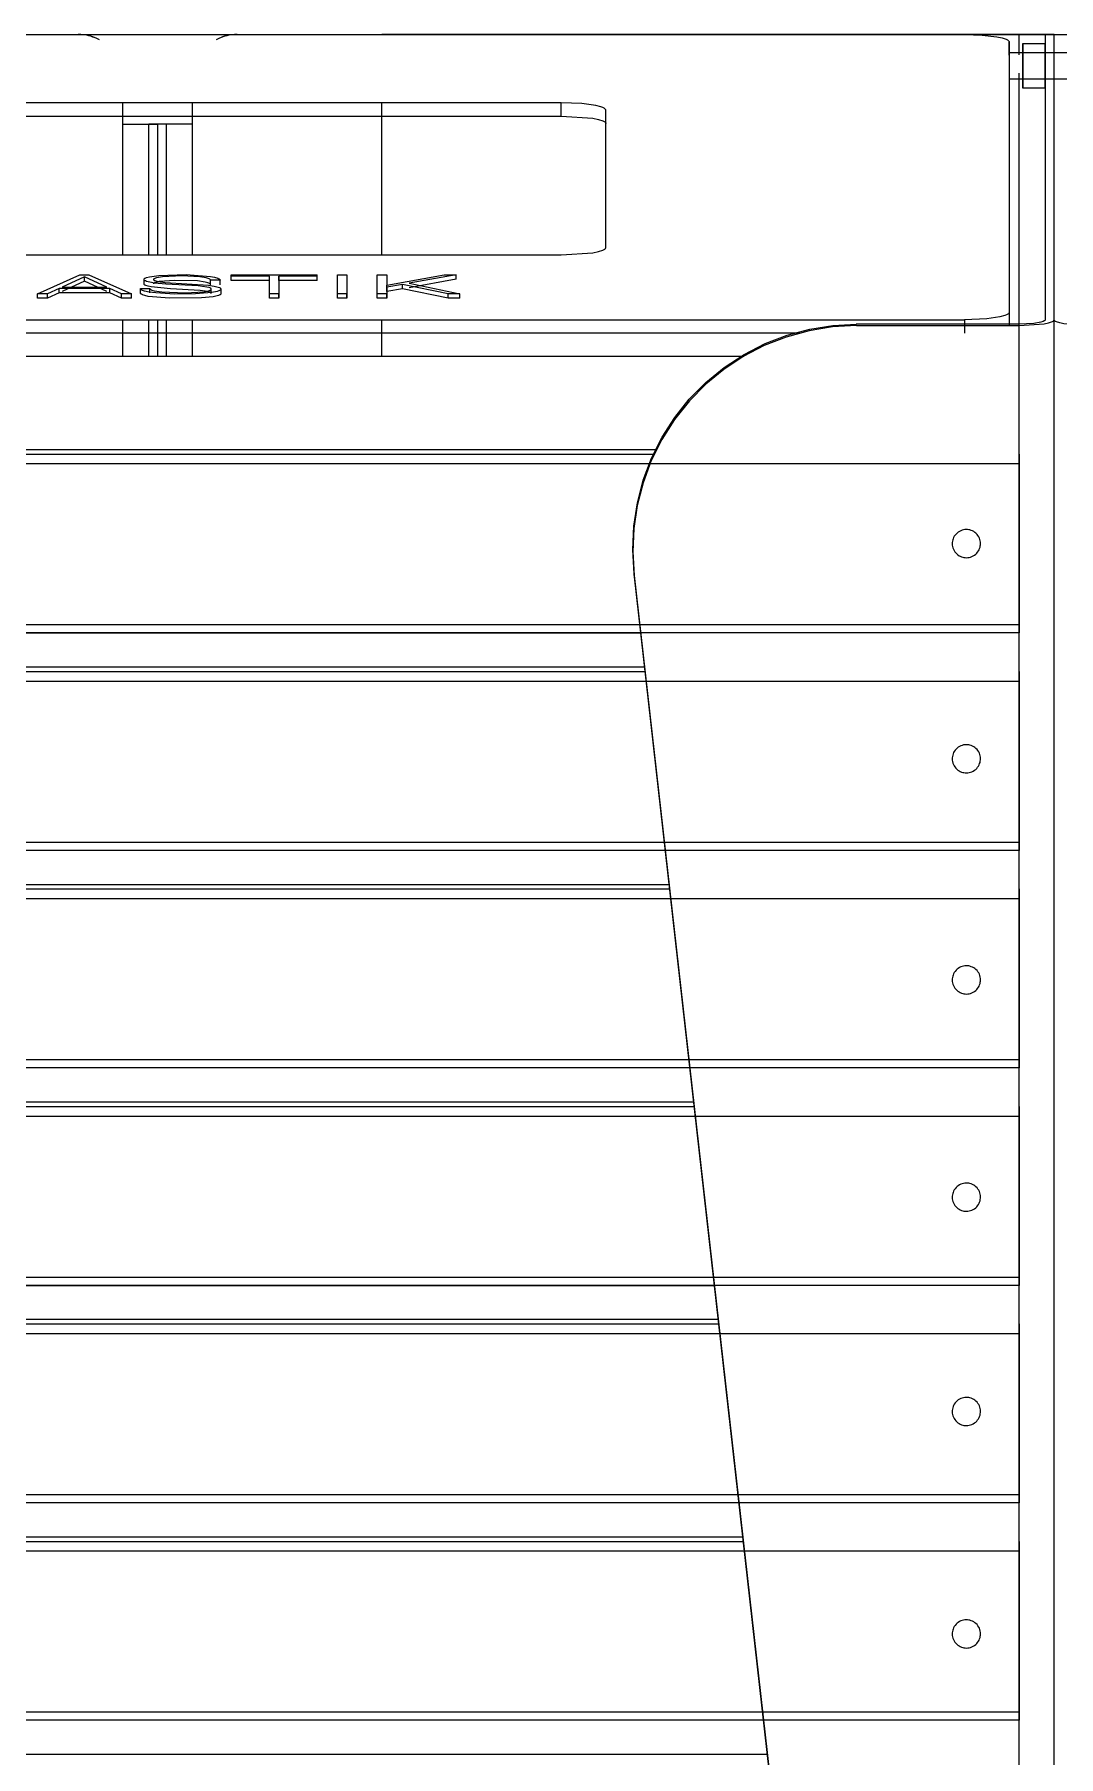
# Model space of a CAD drawing. Header units: millimetres. Extents: x 10366 to 28454, y 24552 to 29702.
# Drawn here: x 16952.3 to 17180.8, y 27899.4 to 28283.6 of the extents above; entities that cross this region are included whole.
import ezdxf

# ---------------------------------------------------------------- set-up
doc = ezdxf.new("R2010")
doc.units = ezdxf.units.MM
doc.header["$LTSCALE"] = 3
doc.layers.add('DomyÅ›lny', color=7, linetype='Continuous')

msp = doc.modelspace()

# ---------------------------------------------------------------- linework, layer by layer
at = {"layer": 'DomyÅ›lny'}
for p, q in [((16799.83, 28283.59), (17159.83, 28283.59)), ((17172.07, 28283.59), (17029.83, 28283.59)), ((17159.72, 28283.59), (17172.07, 28283.59)), ((17172.07, 28279.04), (17172.07, 28283.59)), ((17177.83, 28283.59), (17179.83, 28283.59)), ((17177.83, 28283.59), (17177.83, 28219.94)), ((17179.83, 28219.94), (17179.83, 28283.59)), ((17179.83, 28283.59), (17181.83, 28283.59)), ((17179.83, 28219.94), (17179.83, 28283.59)), ((17169.83, 28281.9), (17169.83, 28221.64)), ((17169.83, 28278.94), (17169.83, 28281.9)), ((17169.83, 28279.59), (17179.83, 28279.59)), ((17172.83, 28281.59), (17177.83, 28281.59)), ((17172.83, 28279.59), (17177.83, 28279.59)), ((17179.83, 28279.59), (17189.83, 28279.59)), ((17179.83, 28273.59), (17169.83, 28273.59)), ((17172.07, 28218.62), (17172.07, 28274.95)), ((17177.83, 28273.59), (17172.83, 28273.59)), ((17189.83, 28273.59), (17179.83, 28273.59)), ((17069.83, 28268.34), (16889.83, 28268.34)), ((16972.07, 28263.59), (16972.07, 28268.34)), ((16972.07, 28263.59), (16972.07, 28268.34)), ((16987.59, 28263.59), (16987.59, 28268.34)), ((16987.59, 28263.59), (16987.59, 28268.34)), ((17029.83, 28234.39), (17029.83, 28268.34)), ((17069.83, 28265.38), (17069.83, 28268.34)), ((17177.83, 28271.59), (17172.83, 28271.59)), ((16889.83, 28265.38), (17069.83, 28265.38)), ((17079.83, 28236.08), (17079.83, 28266.64)), ((16972.07, 28234.39), (16972.07, 28263.59)), ((16977.83, 28234.39), (16977.83, 28263.59)), ((16979.83, 28263.59), (16977.83, 28263.59)), ((16979.83, 28234.39), (16979.83, 28263.59)), ((16981.83, 28263.59), (16979.83, 28263.59)), ((16979.83, 28234.39), (16979.83, 28263.59)), ((16981.83, 28234.39), (16981.83, 28263.59)), ((16987.59, 28234.39), (16987.59, 28263.59)), ((16889.83, 28234.39), (17069.83, 28234.39)), ((16953.03, 28225.72), (16962.49, 28229.95)), ((16963.49, 28229.51), (16958.48, 28227.21)), ((16962.49, 28229.95), (16964.5, 28229.95)), ((16968.5, 28227.21), (16963.49, 28229.51)), ((16963.49, 28228.53), (16963.49, 28229.51)), ((16964.5, 28229.95), (16973.96, 28225.72)), ((16996.2, 28229.95), (17015.43, 28229.95)), ((16996.2, 28228.96), (16996.2, 28229.95)), ((17004.75, 28229.64), (16996.2, 28229.64)), ((16996.2, 28228.66), (16996.2, 28229.64)), ((17004.75, 28225.72), (17004.75, 28229.64)), ((17004.75, 28228.66), (17004.75, 28229.64)), ((17015.43, 28229.64), (17006.86, 28229.64)), ((17006.86, 28229.64), (17006.86, 28225.72)), ((17006.86, 28228.66), (17006.86, 28229.64)), ((17015.43, 28228.96), (17015.43, 28229.95)), ((17015.43, 28228.66), (17015.43, 28229.64)), ((17019.93, 28229.95), (17022.04, 28229.95)), ((17019.93, 28225.72), (17019.93, 28229.95)), ((17022.04, 28229.95), (17022.04, 28225.72)), ((17028.82, 28225.72), (17028.82, 28229.95)), ((17028.82, 28229.95), (17030.93, 28229.95)), ((17030.93, 28229.95), (17030.93, 28227.67)), ((17030.93, 28227.67), (17043.74, 28229.95)), ((17046.41, 28229.95), (17035.93, 28228.07)), ((17043.74, 28229.95), (17046.41, 28229.95)), ((17046.41, 28228.96), (17046.41, 28229.95)), ((16955.25, 28225.72), (16953.03, 28225.72)), ((16953.03, 28224.73), (16953.03, 28225.72)), ((16957.82, 28226.9), (16955.25, 28225.72)), ((16957.82, 28225.92), (16955.25, 28224.73)), ((16955.25, 28224.73), (16955.25, 28225.72)), ((16969.17, 28226.9), (16957.82, 28226.9)), ((16957.82, 28225.92), (16957.82, 28226.9)), ((16969.17, 28225.92), (16957.82, 28225.92)), ((16963.49, 28228.53), (16958.48, 28226.22)), ((16958.48, 28227.21), (16968.5, 28227.21)), ((16968.5, 28226.22), (16963.49, 28228.53)), ((16971.77, 28225.72), (16969.17, 28226.9)), ((16969.17, 28225.92), (16969.17, 28226.9)), ((16971.77, 28224.73), (16969.17, 28225.92)), ((16973.96, 28225.72), (16971.77, 28225.72)), ((16971.77, 28224.73), (16971.77, 28225.72)), ((16973.96, 28224.73), (16973.96, 28225.72)), ((16975.99, 28226.93), (16978.1, 28226.93)), ((16975.99, 28225.94), (16975.99, 28226.93)), ((16976.78, 28227.93), (16976.78, 28228.92)), ((16978.1, 28225.94), (16978.1, 28226.93)), ((16993.76, 28228.74), (16991.63, 28228.74)), ((16991.63, 28227.76), (16991.63, 28228.74)), ((16991.79, 28225.77), (16991.79, 28226.76)), ((16993.76, 28227.76), (16993.76, 28228.74)), ((16993.92, 28226.76), (16993.92, 28225.78)), ((17004.75, 28228.66), (16996.2, 28228.66)), ((17004.75, 28224.73), (17004.75, 28228.66)), ((17006.86, 28225.72), (17004.75, 28225.72)), ((17004.75, 28224.73), (17004.75, 28225.72)), ((17015.43, 28228.66), (17006.86, 28228.66)), ((17006.86, 28228.66), (17006.86, 28224.73)), ((17006.86, 28224.73), (17006.86, 28225.72)), ((17019.93, 28224.73), (17019.93, 28228.96)), ((17022.04, 28225.72), (17019.93, 28225.72)), ((17019.93, 28224.73), (17019.93, 28225.72)), ((17022.04, 28228.96), (17022.04, 28224.73)), ((17022.04, 28224.73), (17022.04, 28225.72)), ((17028.82, 28224.73), (17028.82, 28228.96)), ((17030.93, 28225.72), (17028.82, 28225.72)), ((17028.82, 28224.73), (17028.82, 28225.72)), ((17034.45, 28227.82), (17030.93, 28227.23)), ((17030.93, 28226.68), (17030.93, 28227.67)), ((17030.93, 28226.25), (17030.93, 28227.23)), ((17030.93, 28227.23), (17030.93, 28225.72)), ((17034.45, 28226.83), (17030.93, 28226.25)), ((17030.93, 28226.25), (17030.93, 28224.73)), ((17030.93, 28224.73), (17030.93, 28225.72)), ((17044.64, 28225.72), (17034.45, 28227.82)), ((17034.45, 28226.83), (17034.45, 28227.82)), ((17044.64, 28224.73), (17034.45, 28226.83)), ((17046.41, 28228.96), (17035.93, 28227.08)), ((17035.93, 28228.07), (17047.21, 28225.72)), ((17047.21, 28225.72), (17044.64, 28225.72)), ((17044.64, 28224.73), (17044.64, 28225.72)), ((17047.21, 28224.73), (17047.21, 28225.72)), ((16955.25, 28224.73), (16953.03, 28224.73)), ((16973.96, 28224.73), (16971.77, 28224.73)), ((17006.86, 28224.73), (17004.75, 28224.73)), ((17022.04, 28224.73), (17019.93, 28224.73)), ((17030.93, 28224.73), (17028.82, 28224.73)), ((17047.21, 28224.73), (17044.64, 28224.73)), ((16799.83, 28219.94), (17159.83, 28219.94)), ((16972.07, 28211.83), (16972.07, 28219.94)), ((16977.83, 28211.83), (16977.83, 28219.94)), ((16979.83, 28211.83), (16979.83, 28219.94)), ((16979.83, 28211.83), (16979.83, 28219.94)), ((16981.83, 28211.83), (16981.83, 28219.94)), ((16987.59, 28211.83), (16987.59, 28219.94)), ((17029.83, 28211.83), (17029.83, 28219.94)), ((17172.07, 28218.96), (17135.71, 28218.96)), ((17135.75, 28218.62), (17172.07, 28218.62)), ((17159.83, 28219.94), (17159.83, 28216.98)), ((17169.83, 28221.64), (17169.83, 28218.68)), ((17172.07, 27509.83), (17172.07, 28218.62)), ((17179.83, 27509.83), (17179.83, 28219.94)), ((17179.83, 27509.83), (17179.83, 28219.94)), ((17123.1, 28216.98), (16833.47, 28216.98)), ((16849.03, 28211.83), (17110.64, 28211.83)), ((16849.03, 28211.83), (17110.64, 28211.83)), ((16868.53, 28191.01), (17091.14, 28191.01)), ((16868.53, 28191), (17091.13, 28191)), ((16787.59, 28187.84), (17172.07, 28187.84)), ((16869.04, 28189.97), (17090.63, 28189.97)), ((17172.07, 28187.84), (17172.07, 28151.92)), ((17158.83, 27518.71), (17086.12, 28163.24)), ((17086.16, 28162.9), (17086.12, 28163.24)), ((17086.16, 28162.9), (17158.83, 27518.71)), ((16787.59, 28151.92), (17172.07, 28151.92)), ((17172.07, 28150.05), (16787.59, 28150.05)), ((16872.06, 28150.05), (17087.61, 28150.05)), ((16871.09, 28141.45), (17088.58, 28141.45)), ((16871.21, 28142.49), (17088.46, 28142.49)), ((16871.21, 28142.48), (17088.46, 28142.48)), ((16787.59, 28139.32), (17172.07, 28139.32)), ((17172.07, 28139.32), (17172.07, 28103.4)), ((16787.59, 28103.4), (17172.07, 28103.4)), ((17172.07, 28101.53), (16787.59, 28101.53)), ((16865.62, 28092.93), (17094.05, 28092.93)), ((16865.73, 28093.97), (17093.94, 28093.97)), ((16865.73, 28093.96), (17093.94, 28093.96)), ((16787.59, 28090.8), (17172.07, 28090.8)), ((17172.07, 28090.8), (17172.07, 28054.88)), ((16787.59, 28054.88), (17172.07, 28054.88)), ((17172.07, 28053.01), (16787.59, 28053.01)), ((16860.26, 28045.45), (17099.41, 28045.45)), ((16860.26, 28045.44), (17099.41, 28045.44)), ((16787.59, 28042.28), (17172.07, 28042.28)), ((16860.14, 28044.41), (17099.53, 28044.41)), ((17172.07, 28042.28), (17172.07, 28006.36)), ((16787.59, 28006.36), (17172.07, 28006.36)), ((17172.07, 28004.49), (16787.59, 28004.49)), ((16855.64, 28004.49), (17104.03, 28004.49)), ((16854.67, 27995.89), (17105, 27995.89)), ((16854.79, 27996.93), (17104.88, 27996.93)), ((16854.79, 27996.92), (17104.88, 27996.92)), ((16787.59, 27993.76), (17172.07, 27993.76)), ((17172.07, 27993.76), (17172.07, 27957.84)), ((16787.59, 27957.84), (17172.07, 27957.84)), ((17172.07, 27955.97), (16787.59, 27955.97)), ((16787.59, 27945.24), (17172.07, 27945.24)), ((16849.19, 27947.37), (17110.47, 27947.37)), ((16849.31, 27948.41), (17110.36, 27948.41)), ((16849.31, 27948.4), (17110.36, 27948.4)), ((17172.07, 27945.24), (17172.07, 27909.32)), ((16787.59, 27909.32), (17172.07, 27909.32)), ((17172.07, 27907.45), (16787.59, 27907.45)), ((16843.84, 27899.89), (17115.83, 27899.89)), ((16843.84, 27899.88), (17115.83, 27899.88))]:
    msp.add_line(p, q, dxfattribs=at)
for points in [[(17159.83, 28283.59, 0), (17163.79, 28283.46, 0), (17167.04, 28283.07, 0), (17168.26, 28282.81, 0), (17169.14, 28282.52, 0), (17169.45, 28282.36, 0), (17169.57, 28282.28, 0), (17169.67, 28282.2, 0), (17169.74, 28282.13, 0), (17169.77, 28282.09, 0), (17169.8, 28282.05, 0), (17169.81, 28282.02, 0), (17169.83, 28281.98, 0), (17169.83, 28281.94, 0), (17169.83, 28281.9, 0)], [(17172.07, 28283.59, 0), (17177.83, 28283.59, 0)], [(17179.83, 28283.59, 0), (17179.83, 28283.59, 0), (17179.83, 28283.59, 0), (17179.83, 28283.59, 0), (17179.83, 28283.59, 0), (17179.83, 28283.59, 0), (17179.83, 28283.59, 0), (17179.83, 28283.59, 0), (17179.83, 28283.59, 0), (17179.83, 28283.59, 0), (17179.83, 28283.59, 0), (17179.82, 28283.59, 0), (17179.77, 28283.59, 0), (17179.26, 28283.59, 0), (17176.87, 28283.59, 0), (17172.07, 28283.59, 0)], [(17179.83, 28283.59, 0), (17179.83, 28283.59, 0), (17179.83, 28283.59, 0), (17179.83, 28283.59, 0), (17179.83, 28283.59, 0), (17179.83, 28283.59, 0), (17179.83, 28283.59, 0), (17179.83, 28283.59, 0), (17179.83, 28283.59, 0), (17179.83, 28283.59, 0), (17179.84, 28283.59, 0), (17179.85, 28283.59, 0), (17179.9, 28283.59, 0), (17180.41, 28283.59, 0), (17182.8, 28283.59, 0), (17187.59, 28283.59, 0)], [(17172.83, 28279.59, 0), (17172.83, 28279.59, 0), (17172.83, 28279.59, 0), (17172.83, 28279.59, 0), (17172.83, 28279.59, 0), (17172.83, 28279.59, 0), (17172.83, 28279.59, 0), (17172.83, 28279.59, 0), (17172.83, 28279.59, 0), (17172.83, 28279.59, 0), (17172.83, 28279.59, 0), (17172.83, 28279.59, 0), (17172.83, 28279.57, 0), (17172.83, 28279.51, 0), (17172.83, 28279.22, 0), (17172.83, 28273.59, 0)], [(17079.83, 28266.64, 0), (17079.83, 28266.68, 0), (17079.82, 28266.72, 0), (17079.81, 28266.76, 0), (17079.79, 28266.79, 0), (17079.77, 28266.83, 0), (17079.74, 28266.87, 0), (17079.67, 28266.95, 0), (17079.57, 28267.03, 0), (17079.45, 28267.11, 0), (17079.13, 28267.27, 0), (17078.72, 28267.42, 0), (17077.6, 28267.71, 0), (17074.43, 28268.15, 0), (17069.83, 28268.34, 0)], [(17069.83, 28265.38, 0), (17076.91, 28264.89, 0), (17078.2, 28264.61, 0), (17079.13, 28264.31, 0), (17079.45, 28264.15, 0), (17079.57, 28264.07, 0), (17079.67, 28263.99, 0), (17079.74, 28263.92, 0), (17079.77, 28263.88, 0), (17079.79, 28263.84, 0), (17079.81, 28263.8, 0), (17079.82, 28263.76, 0), (17079.83, 28263.72, 0), (17079.83, 28263.69, 0)], [(16972.07, 28263.59, 0), (16979.83, 28263.59, 0)], [(16972.07, 28263.59, 0), (16977.83, 28263.59, 0)], [(16987.59, 28263.59, 0), (16979.83, 28263.59, 0)], [(16987.59, 28263.59, 0), (16981.83, 28263.59, 0)], [(17069.83, 28234.39, 0), (17076.91, 28234.88, 0), (17078.2, 28235.15, 0), (17079.13, 28235.46, 0), (17079.45, 28235.62, 0), (17079.57, 28235.69, 0), (17079.67, 28235.77, 0), (17079.74, 28235.85, 0), (17079.77, 28235.89, 0), (17079.79, 28235.93, 0), (17079.81, 28235.97, 0), (17079.82, 28236.01, 0), (17079.83, 28236.05, 0), (17079.83, 28236.08, 0)], [(16991.63, 28228.74, 0), (16991.63, 28228.77, 0), (16991.63, 28228.79, 0), (16991.62, 28228.81, 0), (16991.61, 28228.83, 0), (16991.6, 28228.85, 0), (16991.57, 28228.9, 0), (16991.54, 28228.94, 0), (16991.49, 28228.98, 0), (16991.43, 28229.02, 0), (16991.29, 28229.09, 0), (16991.11, 28229.17, 0), (16990.64, 28229.3, 0), (16989.26, 28229.52, 0), (16985.18, 28229.7, 0), (16980.89, 28229.52, 0), (16979.56, 28229.3, 0), (16979.34, 28229.24, 0), (16979.16, 28229.17, 0), (16979.03, 28229.1, 0), (16978.99, 28229.06, 0), (16978.95, 28229.03, 0), (16978.94, 28229.01, 0), (16978.93, 28228.99, 0), (16978.92, 28228.97, 0), (16978.91, 28228.95, 0), (16978.91, 28228.93, 0), (16978.91, 28228.91, 0), (16978.91, 28228.89, 0), (16978.92, 28228.87, 0), (16978.93, 28228.85, 0), (16978.94, 28228.83, 0), (16978.95, 28228.82, 0), (16978.97, 28228.8, 0), (16979.01, 28228.76, 0), (16979.06, 28228.73, 0), (16979.2, 28228.66, 0), (16979.39, 28228.6, 0), (16979.89, 28228.48, 0), (16981.46, 28228.28, 0), (16991.15, 28227.64, 0), (16992.44, 28227.45, 0), (16993.34, 28227.22, 0), (16993.63, 28227.1, 0), (16993.74, 28227.03, 0), (16993.82, 28226.96, 0), (16993.85, 28226.93, 0), (16993.88, 28226.89, 0), (16993.9, 28226.86, 0), (16993.91, 28226.82, 0), (16993.91, 28226.78, 0), (16993.92, 28226.76, 0), (16993.91, 28226.74, 0), (16993.91, 28226.72, 0), (16993.91, 28226.7, 0), (16993.9, 28226.68, 0), (16993.88, 28226.64, 0), (16993.85, 28226.6, 0), (16993.81, 28226.56, 0), (16993.77, 28226.52, 0), (16993.65, 28226.45, 0), (16993.5, 28226.38, 0), (16993.11, 28226.25, 0), (16991.93, 28226.01, 0), (16988.3, 28225.71, 0), (16983.57, 28225.68, 0), (16979.38, 28225.91, 0), (16977.91, 28226.11, 0), (16976.85, 28226.34, 0), (16976.47, 28226.48, 0), (16976.32, 28226.55, 0), (16976.2, 28226.62, 0), (16976.11, 28226.69, 0), (16976.07, 28226.73, 0), (16976.04, 28226.77, 0), (16976.02, 28226.81, 0), (16976, 28226.85, 0), (16975.99, 28226.89, 0), (16975.99, 28226.93, 0)], [(16991.79, 28226.76, 0), (16991.78, 28226.78, 0), (16991.78, 28226.81, 0), (16991.77, 28226.83, 0), (16991.76, 28226.85, 0), (16991.74, 28226.88, 0), (16991.72, 28226.9, 0), (16991.67, 28226.94, 0), (16991.61, 28226.98, 0), (16991.53, 28227.03, 0), (16991.34, 28227.1, 0), (16990.78, 28227.24, 0), (16988.84, 28227.47, 0), (16981.65, 28227.9, 0), (16979.1, 28228.13, 0), (16978.06, 28228.3, 0), (16977.33, 28228.49, 0), (16977.08, 28228.6, 0), (16976.98, 28228.65, 0), (16976.9, 28228.71, 0), (16976.84, 28228.76, 0), (16976.82, 28228.79, 0), (16976.8, 28228.82, 0), (16976.79, 28228.85, 0), (16976.78, 28228.88, 0), (16976.78, 28228.91, 0), (16976.78, 28228.94, 0), (16976.79, 28228.97, 0), (16976.8, 28229, 0), (16976.81, 28229.02, 0), (16976.83, 28229.05, 0), (16976.85, 28229.08, 0), (16976.91, 28229.13, 0), (16976.98, 28229.19, 0), (16977.07, 28229.24, 0), (16977.31, 28229.33, 0), (16977.98, 28229.51, 0), (16980.09, 28229.81, 0), (16986.21, 28230, 0), (16991.63, 28229.61, 0), (16992.54, 28229.43, 0), (16993.22, 28229.22, 0), (16993.46, 28229.1, 0), (16993.55, 28229.05, 0), (16993.63, 28228.99, 0), (16993.68, 28228.93, 0), (16993.71, 28228.9, 0), (16993.73, 28228.87, 0), (16993.74, 28228.84, 0), (16993.75, 28228.81, 0), (16993.76, 28228.78, 0), (16993.76, 28228.74, 0)], [(16993.92, 28225.78, 0), (16993.91, 28225.75, 0), (16993.91, 28225.71, 0), (16993.89, 28225.68, 0), (16993.88, 28225.65, 0), (16993.85, 28225.62, 0), (16993.83, 28225.59, 0), (16993.76, 28225.53, 0), (16993.67, 28225.47, 0), (16993.43, 28225.36, 0), (16993.11, 28225.26, 0), (16992.23, 28225.07, 0), (16989.64, 28224.8, 0), (16982.5, 28224.72, 0), (16977.68, 28225.16, 0), (16976.94, 28225.33, 0), (16976.41, 28225.52, 0), (16976.23, 28225.62, 0), (16976.16, 28225.67, 0), (16976.1, 28225.72, 0), (16976.05, 28225.78, 0), (16976.03, 28225.8, 0), (16976.02, 28225.83, 0), (16976, 28225.86, 0), (16976, 28225.88, 0), (16975.99, 28225.91, 0), (16975.99, 28225.94, 0)], [(16991.79, 28225.77, 0), (16991.78, 28225.79, 0), (16991.78, 28225.82, 0), (16991.77, 28225.84, 0), (16991.76, 28225.86, 0), (16991.75, 28225.88, 0), (16991.73, 28225.9, 0), (16991.69, 28225.94, 0), (16991.63, 28225.98, 0), (16991.57, 28226.02, 0), (16991.4, 28226.1, 0), (16990.91, 28226.23, 0), (16989.27, 28226.45, 0), (16982.69, 28226.84, 0), (16978.4, 28227.25, 0), (16977.69, 28227.4, 0), (16977.18, 28227.56, 0), (16977.01, 28227.65, 0), (16976.94, 28227.69, 0), (16976.88, 28227.74, 0), (16976.84, 28227.79, 0), (16976.82, 28227.81, 0), (16976.8, 28227.83, 0), (16976.79, 28227.86, 0), (16976.79, 28227.88, 0), (16976.78, 28227.91, 0), (16976.78, 28227.93, 0)], [(16978.1, 28226.93, 0), (16978.1, 28226.9, 0), (16978.11, 28226.87, 0), (16978.12, 28226.85, 0), (16978.13, 28226.82, 0), (16978.14, 28226.8, 0), (16978.16, 28226.78, 0), (16978.21, 28226.73, 0), (16978.27, 28226.68, 0), (16978.34, 28226.64, 0), (16978.53, 28226.55, 0), (16979.07, 28226.39, 0), (16980.76, 28226.14, 0), (16985.97, 28225.96, 0), (16990.21, 28226.2, 0), (16990.9, 28226.32, 0), (16991.39, 28226.45, 0), (16991.56, 28226.52, 0), (16991.63, 28226.56, 0), (16991.69, 28226.6, 0), (16991.73, 28226.63, 0), (16991.75, 28226.65, 0), (16991.76, 28226.67, 0), (16991.77, 28226.7, 0), (16991.78, 28226.72, 0), (16991.78, 28226.74, 0), (16991.79, 28226.76, 0)], [(16991.63, 28227.76, 0), (16991.63, 28227.78, 0), (16991.63, 28227.81, 0), (16991.62, 28227.83, 0), (16991.61, 28227.86, 0), (16991.59, 28227.88, 0), (16991.58, 28227.91, 0), (16991.53, 28227.95, 0), (16991.48, 28228, 0), (16991.41, 28228.05, 0), (16991.24, 28228.13, 0), (16991.01, 28228.21, 0), (16990.42, 28228.36, 0), (16988.69, 28228.59, 0), (16983.63, 28228.7, 0), (16980.16, 28228.44, 0), (16979.61, 28228.33, 0), (16979.22, 28228.21, 0), (16979.08, 28228.15, 0), (16979.03, 28228.11, 0), (16978.99, 28228.08, 0), (16978.95, 28228.04, 0), (16978.94, 28228.03, 0), (16978.93, 28228.01, 0), (16978.92, 28227.99, 0), (16978.91, 28227.97, 0), (16978.91, 28227.95, 0), (16978.91, 28227.94, 0)], [(17086.12, 28163.24, 0), (17085.81, 28168.57, 0), (17086.05, 28173.86, 0), (17086.85, 28179.1, 0), (17088.18, 28184.18, 0), (17090.04, 28189.09, 0), (17092.38, 28193.74, 0), (17095.19, 28198.13, 0), (17098.43, 28202.19, 0), (17102.14, 28205.95, 0), (17106.26, 28209.32, 0), (17110.68, 28212.22, 0), (17115.38, 28214.62, 0), (17120.27, 28216.51, 0), (17125.32, 28217.86, 0), (17130.47, 28218.68, 0), (17135.71, 28218.96, 0)], [(17135.75, 28218.62, 0), (17130.41, 28218.33, 0), (17125.17, 28217.48, 0), (17120.05, 28216.08, 0), (17115.15, 28214.16, 0), (17110.49, 28211.74, 0), (17106.14, 28208.87, 0), (17102.11, 28205.55, 0), (17098.47, 28201.85, 0), (17095.17, 28197.71, 0), (17092.32, 28193.23, 0), (17089.97, 28188.5, 0), (17088.13, 28183.56, 0), (17086.83, 28178.49, 0), (17086.07, 28173.33, 0), (17085.84, 28168.13, 0), (17086.16, 28162.9, 0)], [(17169.83, 28221.64, 0), (17169.83, 28221.6, 0), (17169.82, 28221.55, 0), (17169.8, 28221.51, 0), (17169.78, 28221.47, 0), (17169.75, 28221.42, 0), (17169.72, 28221.38, 0), (17169.63, 28221.29, 0), (17169.51, 28221.21, 0), (17169.21, 28221.05, 0), (17168.81, 28220.89, 0), (17167.76, 28220.6, 0), (17164.83, 28220.17, 0), (17159.83, 28219.94, 0)], [(17172.07, 28218.62, 0), (17177.64, 28219.02, 0), (17178.58, 28219.22, 0), (17179.27, 28219.45, 0), (17179.51, 28219.57, 0), (17179.61, 28219.63, 0), (17179.69, 28219.69, 0), (17179.75, 28219.75, 0), (17179.78, 28219.78, 0), (17179.8, 28219.81, 0), (17179.81, 28219.84, 0), (17179.83, 28219.88, 0), (17179.83, 28219.91, 0), (17179.83, 28219.94, 0)], [(17177.83, 28219.94, 0), (17177.83, 28219.92, 0), (17177.83, 28219.89, 0), (17177.82, 28219.87, 0), (17177.8, 28219.84, 0), (17177.79, 28219.82, 0), (17177.74, 28219.77, 0), (17177.68, 28219.72, 0), (17177.61, 28219.67, 0), (17177.42, 28219.58, 0), (17176.89, 28219.4, 0), (17175.32, 28219.13, 0), (17172.07, 28218.96, 0)], [(17187.59, 28218.62, 0), (17182.03, 28219.02, 0), (17181.09, 28219.22, 0), (17180.4, 28219.45, 0), (17180.15, 28219.57, 0), (17180.06, 28219.63, 0), (17179.98, 28219.69, 0), (17179.92, 28219.75, 0), (17179.89, 28219.78, 0), (17179.87, 28219.81, 0), (17179.86, 28219.84, 0), (17179.84, 28219.88, 0), (17179.84, 28219.91, 0), (17179.83, 28219.94, 0)], [(17172.07, 28189.97, 0), (17172.07, 28189.94, 0), (17172.07, 28189.84, 0), (17172.07, 28189.41, 0), (17172.07, 28187.84, 0)], [(17172.07, 28151.92, 0), (17172.07, 28150.53, 0), (17172.07, 28150.15, 0), (17172.07, 28150.06, 0), (17172.07, 28150.05, 0), (17172.07, 28150.05, 0), (17172.07, 28150.05, 0), (17172.07, 28150.05, 0), (17172.07, 28150.05, 0), (17172.07, 28150.05, 0), (17172.07, 28150.05, 0), (17172.07, 28150.05, 0), (17172.07, 28150.05, 0), (17172.07, 28150.05, 0), (17172.07, 28150.05, 0), (17172.07, 28150.05, 0), (17172.07, 28150.05, 0), (17172.07, 28150.05, 0), (17172.07, 28150.05, 0), (17172.07, 28150.05, 0), (17172.07, 28150.05, 0), (17172.07, 28150.05, 0), (17172.07, 28150.05, 0)], [(17172.07, 28141.45, 0), (17172.07, 28141.42, 0), (17172.07, 28141.32, 0), (17172.07, 28140.89, 0), (17172.07, 28139.32, 0)], [(17172.07, 28103.4, 0), (17172.07, 28102.01, 0), (17172.07, 28101.63, 0), (17172.07, 28101.54, 0), (17172.07, 28101.53, 0), (17172.07, 28101.53, 0), (17172.07, 28101.53, 0), (17172.07, 28101.53, 0), (17172.07, 28101.53, 0), (17172.07, 28101.53, 0), (17172.07, 28101.53, 0), (17172.07, 28101.53, 0), (17172.07, 28101.53, 0), (17172.07, 28101.53, 0), (17172.07, 28101.53, 0), (17172.07, 28101.53, 0), (17172.07, 28101.53, 0), (17172.07, 28101.53, 0), (17172.07, 28101.53, 0), (17172.07, 28101.53, 0), (17172.07, 28101.53, 0), (17172.07, 28101.53, 0), (17172.07, 28101.53, 0)], [(17172.07, 28092.93, 0), (17172.07, 28092.9, 0), (17172.07, 28092.8, 0), (17172.07, 28092.37, 0), (17172.07, 28090.8, 0)], [(17172.07, 28054.88, 0), (17172.07, 28053.49, 0), (17172.07, 28053.11, 0), (17172.07, 28053.02, 0), (17172.07, 28053.01, 0), (17172.07, 28053.01, 0), (17172.07, 28053.01, 0), (17172.07, 28053.01, 0), (17172.07, 28053.01, 0), (17172.07, 28053.01, 0), (17172.07, 28053.01, 0), (17172.07, 28053.01, 0), (17172.07, 28053.01, 0), (17172.07, 28053.01, 0), (17172.07, 28053.01, 0), (17172.07, 28053.01, 0), (17172.07, 28053.01, 0), (17172.07, 28053.01, 0), (17172.07, 28053.01, 0), (17172.07, 28053.01, 0), (17172.07, 28053.01, 0), (17172.07, 28053.01, 0), (17172.07, 28053.01, 0)], [(17172.07, 28044.41, 0), (17172.07, 28044.38, 0), (17172.07, 28044.28, 0), (17172.07, 28043.85, 0), (17172.07, 28042.28, 0)], [(17172.07, 28006.36, 0), (17172.07, 28004.97, 0), (17172.07, 28004.59, 0), (17172.07, 28004.5, 0), (17172.07, 28004.49, 0), (17172.07, 28004.49, 0), (17172.07, 28004.49, 0), (17172.07, 28004.49, 0), (17172.07, 28004.49, 0), (17172.07, 28004.49, 0), (17172.07, 28004.49, 0), (17172.07, 28004.49, 0), (17172.07, 28004.49, 0), (17172.07, 28004.49, 0), (17172.07, 28004.49, 0), (17172.07, 28004.49, 0), (17172.07, 28004.49, 0), (17172.07, 28004.49, 0), (17172.07, 28004.49, 0), (17172.07, 28004.49, 0), (17172.07, 28004.49, 0), (17172.07, 28004.49, 0), (17172.07, 28004.49, 0)], [(17172.07, 27995.89, 0), (17172.07, 27995.86, 0), (17172.07, 27995.76, 0), (17172.07, 27995.33, 0), (17172.07, 27993.76, 0)], [(17172.07, 27957.84, 0), (17172.07, 27956.45, 0), (17172.07, 27956.07, 0), (17172.07, 27955.98, 0), (17172.07, 27955.97, 0), (17172.07, 27955.97, 0), (17172.07, 27955.97, 0), (17172.07, 27955.97, 0), (17172.07, 27955.97, 0), (17172.07, 27955.97, 0), (17172.07, 27955.97, 0), (17172.07, 27955.97, 0), (17172.07, 27955.97, 0), (17172.07, 27955.97, 0), (17172.07, 27955.97, 0), (17172.07, 27955.97, 0), (17172.07, 27955.97, 0), (17172.07, 27955.97, 0), (17172.07, 27955.97, 0), (17172.07, 27955.97, 0), (17172.07, 27955.97, 0), (17172.07, 27955.97, 0), (17172.07, 27955.97, 0)], [(17172.07, 27947.37, 0), (17172.07, 27947.34, 0), (17172.07, 27947.24, 0), (17172.07, 27946.81, 0), (17172.07, 27945.24, 0)], [(17172.07, 27909.32, 0), (17172.07, 27907.93, 0), (17172.07, 27907.55, 0), (17172.07, 27907.46, 0), (17172.07, 27907.45, 0), (17172.07, 27907.45, 0), (17172.07, 27907.45, 0), (17172.07, 27907.45, 0), (17172.07, 27907.45, 0), (17172.07, 27907.45, 0), (17172.07, 27907.45, 0), (17172.07, 27907.45, 0), (17172.07, 27907.45, 0), (17172.07, 27907.45, 0), (17172.07, 27907.45, 0), (17172.07, 27907.45, 0), (17172.07, 27907.45, 0), (17172.07, 27907.45, 0), (17172.07, 27907.45, 0), (17172.07, 27907.45, 0), (17172.07, 27907.45, 0), (17172.07, 27907.45, 0), (17172.07, 27907.45, 0)]]:
    msp.add_polyline3d(points, dxfattribs=at)
for points in [[(17172.83, 28276.59, 0), (17172.83, 28281.59, 0), (17172.83, 28276.59, 0), (17172.83, 28271.59, 0)], [(17177.83, 28276.59, 0), (17177.83, 28281.59, 0), (17177.83, 28276.59, 0), (17177.83, 28271.59, 0)], [(17163.37, 28169.46, 0), (17163.41, 28169.74, 0), (17163.42, 28170.03, 0), (17163.4, 28170.33, 0), (17163.35, 28170.64, 0), (17163.27, 28170.94, 0), (17163.16, 28171.24, 0), (17163.01, 28171.53, 0), (17162.84, 28171.8, 0), (17162.64, 28172.06, 0), (17162.41, 28172.29, 0), (17162.16, 28172.5, 0), (17161.9, 28172.67, 0), (17161.63, 28172.82, 0), (17161.35, 28172.94, 0), (17161.07, 28173.03, 0), (17160.8, 28173.09, 0), (17160.52, 28173.12, 0), (17160.22, 28173.13, 0), (17159.92, 28173.11, 0), (17159.62, 28173.06, 0), (17159.31, 28172.98, 0), (17159.01, 28172.87, 0), (17158.72, 28172.73, 0), (17158.45, 28172.55, 0), (17158.19, 28172.35, 0), (17157.96, 28172.13, 0), (17157.75, 28171.88, 0), (17157.57, 28171.62, 0), (17157.43, 28171.35, 0), (17157.31, 28171.07, 0), (17157.22, 28170.8, 0), (17157.16, 28170.52, 0), (17157.13, 28170.24, 0), (17157.12, 28169.95, 0), (17157.13, 28169.65, 0), (17157.18, 28169.34, 0), (17157.26, 28169.04, 0), (17157.38, 28168.74, 0), (17157.52, 28168.45, 0), (17157.69, 28168.17, 0), (17157.9, 28167.92, 0), (17158.12, 28167.69, 0), (17158.37, 28167.48, 0), (17158.63, 28167.3, 0), (17158.9, 28167.16, 0), (17159.18, 28167.04, 0), (17159.46, 28166.95, 0), (17159.73, 28166.89, 0), (17160.02, 28166.86, 0), (17160.31, 28166.85, 0), (17160.61, 28166.86, 0), (17160.91, 28166.91, 0), (17161.22, 28166.99, 0), (17161.52, 28167.1, 0), (17161.81, 28167.25, 0), (17162.09, 28167.42, 0), (17162.34, 28167.62, 0), (17162.57, 28167.85, 0), (17162.78, 28168.09, 0), (17162.96, 28168.35, 0), (17163.1, 28168.63, 0), (17163.22, 28168.9, 0), (17163.31, 28169.18, 0)], [(17163.37, 28121.45, 0), (17163.41, 28121.74, 0), (17163.42, 28122.03, 0), (17163.4, 28122.33, 0), (17163.35, 28122.63, 0), (17163.27, 28122.94, 0), (17163.16, 28123.24, 0), (17163.01, 28123.53, 0), (17162.84, 28123.8, 0), (17162.64, 28124.06, 0), (17162.41, 28124.29, 0), (17162.16, 28124.49, 0), (17161.9, 28124.67, 0), (17161.63, 28124.82, 0), (17161.35, 28124.94, 0), (17161.07, 28125.02, 0), (17160.8, 28125.08, 0), (17160.52, 28125.12, 0), (17160.22, 28125.13, 0), (17159.92, 28125.11, 0), (17159.62, 28125.06, 0), (17159.31, 28124.98, 0), (17159.01, 28124.87, 0), (17158.72, 28124.72, 0), (17158.45, 28124.55, 0), (17158.19, 28124.35, 0), (17157.96, 28124.12, 0), (17157.75, 28123.88, 0), (17157.57, 28123.62, 0), (17157.43, 28123.35, 0), (17157.31, 28123.07, 0), (17157.22, 28122.79, 0), (17157.16, 28122.52, 0), (17157.13, 28122.23, 0), (17157.12, 28121.94, 0), (17157.13, 28121.64, 0), (17157.18, 28121.34, 0), (17157.26, 28121.03, 0), (17157.38, 28120.73, 0), (17157.52, 28120.44, 0), (17157.69, 28120.17, 0), (17157.9, 28119.91, 0), (17158.12, 28119.68, 0), (17158.37, 28119.48, 0), (17158.63, 28119.3, 0), (17158.9, 28119.15, 0), (17159.18, 28119.03, 0), (17159.46, 28118.95, 0), (17159.73, 28118.89, 0), (17160.02, 28118.85, 0), (17160.31, 28118.84, 0), (17160.61, 28118.86, 0), (17160.91, 28118.91, 0), (17161.22, 28118.99, 0), (17161.52, 28119.1, 0), (17161.81, 28119.25, 0), (17162.09, 28119.42, 0), (17162.34, 28119.62, 0), (17162.57, 28119.85, 0), (17162.78, 28120.09, 0), (17162.96, 28120.35, 0), (17163.1, 28120.62, 0), (17163.22, 28120.9, 0), (17163.31, 28121.18, 0)], [(17163.37, 28072.12, 0), (17163.41, 28072.4, 0), (17163.42, 28072.69, 0), (17163.4, 28072.99, 0), (17163.35, 28073.29, 0), (17163.27, 28073.6, 0), (17163.16, 28073.9, 0), (17163.01, 28074.19, 0), (17162.84, 28074.46, 0), (17162.64, 28074.72, 0), (17162.41, 28074.95, 0), (17162.16, 28075.16, 0), (17161.9, 28075.33, 0), (17161.63, 28075.48, 0), (17161.35, 28075.6, 0), (17161.07, 28075.69, 0), (17160.8, 28075.75, 0), (17160.52, 28075.78, 0), (17160.22, 28075.79, 0), (17159.92, 28075.77, 0), (17159.62, 28075.72, 0), (17159.31, 28075.64, 0), (17159.01, 28075.53, 0), (17158.72, 28075.39, 0), (17158.45, 28075.21, 0), (17158.19, 28075.01, 0), (17157.96, 28074.79, 0), (17157.75, 28074.54, 0), (17157.57, 28074.28, 0), (17157.43, 28074.01, 0), (17157.31, 28073.73, 0), (17157.22, 28073.45, 0), (17157.16, 28073.18, 0), (17157.13, 28072.9, 0), (17157.12, 28072.61, 0), (17157.13, 28072.3, 0), (17157.18, 28072, 0), (17157.26, 28071.7, 0), (17157.38, 28071.4, 0), (17157.52, 28071.11, 0), (17157.69, 28070.83, 0), (17157.9, 28070.58, 0), (17158.12, 28070.34, 0), (17158.37, 28070.14, 0), (17158.63, 28069.96, 0), (17158.9, 28069.81, 0), (17159.18, 28069.7, 0), (17159.46, 28069.61, 0), (17159.73, 28069.55, 0), (17160.02, 28069.51, 0), (17160.31, 28069.5, 0), (17160.61, 28069.52, 0), (17160.91, 28069.57, 0), (17161.22, 28069.65, 0), (17161.52, 28069.76, 0), (17161.81, 28069.91, 0), (17162.09, 28070.08, 0), (17162.34, 28070.28, 0), (17162.57, 28070.51, 0), (17162.78, 28070.75, 0), (17162.96, 28071.01, 0), (17163.1, 28071.28, 0), (17163.22, 28071.56, 0), (17163.31, 28071.84, 0)], [(17163.37, 28023.64, 0), (17163.41, 28023.92, 0), (17163.42, 28024.21, 0), (17163.4, 28024.51, 0), (17163.35, 28024.82, 0), (17163.27, 28025.12, 0), (17163.16, 28025.42, 0), (17163.01, 28025.71, 0), (17162.84, 28025.98, 0), (17162.64, 28026.24, 0), (17162.41, 28026.47, 0), (17162.16, 28026.68, 0), (17161.9, 28026.85, 0), (17161.63, 28027, 0), (17161.35, 28027.12, 0), (17161.07, 28027.21, 0), (17160.8, 28027.27, 0), (17160.52, 28027.3, 0), (17160.22, 28027.31, 0), (17159.92, 28027.29, 0), (17159.62, 28027.24, 0), (17159.31, 28027.16, 0), (17159.01, 28027.05, 0), (17158.72, 28026.91, 0), (17158.45, 28026.73, 0), (17158.19, 28026.53, 0), (17157.96, 28026.31, 0), (17157.75, 28026.06, 0), (17157.57, 28025.8, 0), (17157.43, 28025.53, 0), (17157.31, 28025.25, 0), (17157.22, 28024.98, 0), (17157.16, 28024.7, 0), (17157.13, 28024.42, 0), (17157.12, 28024.13, 0), (17157.13, 28023.83, 0), (17157.18, 28023.52, 0), (17157.26, 28023.22, 0), (17157.38, 28022.92, 0), (17157.52, 28022.63, 0), (17157.69, 28022.35, 0), (17157.9, 28022.1, 0), (17158.12, 28021.87, 0), (17158.37, 28021.66, 0), (17158.63, 28021.48, 0), (17158.9, 28021.34, 0), (17159.18, 28021.22, 0), (17159.46, 28021.13, 0), (17159.73, 28021.07, 0), (17160.02, 28021.04, 0), (17160.31, 28021.03, 0), (17160.61, 28021.04, 0), (17160.91, 28021.09, 0), (17161.22, 28021.17, 0), (17161.52, 28021.29, 0), (17161.81, 28021.43, 0), (17162.09, 28021.6, 0), (17162.34, 28021.8, 0), (17162.57, 28022.03, 0), (17162.78, 28022.27, 0), (17162.96, 28022.54, 0), (17163.1, 28022.81, 0), (17163.22, 28023.08, 0), (17163.31, 28023.36, 0)], [(17163.37, 27975.82, 0), (17163.41, 27976.1, 0), (17163.42, 27976.39, 0), (17163.4, 27976.69, 0), (17163.35, 27977, 0), (17163.27, 27977.3, 0), (17163.16, 27977.6, 0), (17163.01, 27977.89, 0), (17162.84, 27978.17, 0), (17162.64, 27978.42, 0), (17162.41, 27978.65, 0), (17162.16, 27978.86, 0), (17161.9, 27979.04, 0), (17161.63, 27979.18, 0), (17161.35, 27979.3, 0), (17161.07, 27979.39, 0), (17160.8, 27979.45, 0), (17160.52, 27979.48, 0), (17160.22, 27979.49, 0), (17159.92, 27979.48, 0), (17159.62, 27979.43, 0), (17159.31, 27979.35, 0), (17159.01, 27979.24, 0), (17158.72, 27979.09, 0), (17158.45, 27978.92, 0), (17158.19, 27978.72, 0), (17157.96, 27978.49, 0), (17157.75, 27978.25, 0), (17157.57, 27977.99, 0), (17157.43, 27977.71, 0), (17157.31, 27977.44, 0), (17157.22, 27977.16, 0), (17157.16, 27976.88, 0), (17157.13, 27976.6, 0), (17157.12, 27976.31, 0), (17157.13, 27976.01, 0), (17157.18, 27975.7, 0), (17157.26, 27975.4, 0), (17157.38, 27975.1, 0), (17157.52, 27974.81, 0), (17157.69, 27974.54, 0), (17157.9, 27974.28, 0), (17158.12, 27974.05, 0), (17158.37, 27973.84, 0), (17158.63, 27973.67, 0), (17158.9, 27973.52, 0), (17159.18, 27973.4, 0), (17159.46, 27973.31, 0), (17159.73, 27973.25, 0), (17160.02, 27973.22, 0), (17160.31, 27973.21, 0), (17160.61, 27973.23, 0), (17160.91, 27973.28, 0), (17161.22, 27973.36, 0), (17161.52, 27973.47, 0), (17161.81, 27973.61, 0), (17162.09, 27973.79, 0), (17162.34, 27973.99, 0), (17162.57, 27974.21, 0), (17162.78, 27974.46, 0), (17162.96, 27974.72, 0), (17163.1, 27974.99, 0), (17163.22, 27975.27, 0), (17163.31, 27975.54, 0)], [(17163.37, 27926.2, 0), (17163.41, 27926.48, 0), (17163.42, 27926.77, 0), (17163.4, 27927.07, 0), (17163.35, 27927.37, 0), (17163.27, 27927.68, 0), (17163.16, 27927.98, 0), (17163.01, 27928.27, 0), (17162.84, 27928.54, 0), (17162.64, 27928.8, 0), (17162.41, 27929.03, 0), (17162.16, 27929.23, 0), (17161.9, 27929.41, 0), (17161.63, 27929.56, 0), (17161.35, 27929.68, 0), (17161.07, 27929.76, 0), (17160.8, 27929.82, 0), (17160.52, 27929.86, 0), (17160.22, 27929.87, 0), (17159.92, 27929.85, 0), (17159.62, 27929.8, 0), (17159.31, 27929.72, 0), (17159.01, 27929.61, 0), (17158.72, 27929.47, 0), (17158.45, 27929.29, 0), (17158.19, 27929.09, 0), (17157.96, 27928.87, 0), (17157.75, 27928.62, 0), (17157.57, 27928.36, 0), (17157.43, 27928.09, 0), (17157.31, 27927.81, 0), (17157.22, 27927.53, 0), (17157.16, 27927.26, 0), (17157.13, 27926.98, 0), (17157.12, 27926.68, 0), (17157.13, 27926.38, 0), (17157.18, 27926.08, 0), (17157.26, 27925.77, 0), (17157.38, 27925.47, 0), (17157.52, 27925.18, 0), (17157.69, 27924.91, 0), (17157.9, 27924.65, 0), (17158.12, 27924.42, 0), (17158.37, 27924.22, 0), (17158.63, 27924.04, 0), (17158.9, 27923.89, 0), (17159.18, 27923.78, 0), (17159.46, 27923.69, 0), (17159.73, 27923.63, 0), (17160.02, 27923.59, 0), (17160.31, 27923.58, 0), (17160.61, 27923.6, 0), (17160.91, 27923.65, 0), (17161.22, 27923.73, 0), (17161.52, 27923.84, 0), (17161.81, 27923.99, 0), (17162.09, 27924.16, 0), (17162.34, 27924.36, 0), (17162.57, 27924.59, 0), (17162.78, 27924.83, 0), (17162.96, 27925.09, 0), (17163.1, 27925.36, 0), (17163.22, 27925.64, 0), (17163.31, 27925.92, 0)]]:
    msp.add_polyline3d(points, close=True, dxfattribs=at)
for centre, start, end in [((16962.07, 28273.59), 61.6637, 90), ((16962.07, 28273.59), 67.8435, 90), ((16997.59, 28273.59), 90, 118.0642), ((16997.59, 28273.59), 90, 111.8716)]:
    msp.add_arc(centre, 10, start, end, dxfattribs=at)

doc.saveas('drawing.dxf')
